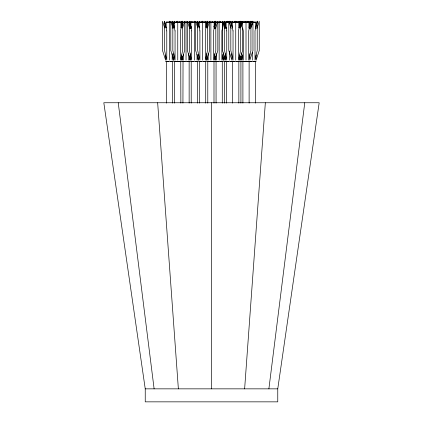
<?xml version="1.0" encoding="UTF-8"?>
<svg xmlns="http://www.w3.org/2000/svg" width="423" height="423" viewBox="0 0 423 423"><rect width="100%" height="100%" fill="white"/><g stroke="black" fill="none" stroke-linecap="round" stroke-linejoin="round"><path stroke-width="0.63" d="M244.631 388.848L265.343 102.747M268.885 388.848L304.756 102.747M277.763 388.848L319.18 102.747L103.82 102.747L145.237 388.848L145.237 401.85L277.763 401.85L277.763 388.848L145.237 388.848M172.864 27.865L173.282 26.041M173.557 24.83L174.387 21.192L174.45 27.955M173.002 56.497L172.172 60.135L172.172 53.636M190.123 24.83L190.953 21.192L190.953 28.336M189.71 55.889L188.737 60.135L188.737 53.636M198.271 25.438L199.238 21.192L199.296 27.955M197.715 57.105L197.023 60.135L197.023 54.287M222.704 27.257L221.869 30.895L221.869 60.135L223.534 52.859M223.254 24.83L224.09 21.192L224.09 27.04M232.095 22.403L232.37 21.192L232.428 27.955M234.083 22.403L234.363 21.192L234.363 22.488M248.661 22.403L248.936 21.192L248.936 28.336M172.912 27.796L173.208 26.512M173.652 24.587L174.387 21.383M181.192 27.796L182.673 21.383M190.218 24.587L190.953 21.383M198.498 24.587L199.238 21.383M206.191 27.157L207.524 21.383M214.181 28.436L215.804 21.383M223.497 23.947L224.09 21.383M239.175 27.796L240.655 21.383M249.3 28.436L250.929 21.383M255.592 28.436L257.221 21.383M176.031 22.493L176.428 21.287M182.556 27.929L184.708 21.287L184.708 50.527L181.573 60.188L181.573 54.99M173.684 58.982L173.293 60.188L173.293 57.591M190.836 27.929L191.423 26.12M192.602 22.493L192.994 21.287M200.883 22.493L201.274 21.287M190.25 58.982L189.858 60.188L189.858 58.892M207.402 27.929L209.559 21.287L209.559 50.527L206.424 60.188L206.424 53.689M198.53 58.982L198.138 60.188L198.138 58.242M215.492 28.531L217.84 21.287L217.84 50.527L214.704 60.188L214.704 53.689M224.164 27.326L226.125 21.287L226.125 28.436M234.014 22.493L234.405 21.287M224.359 55.963L222.99 60.188L222.99 54.34M236.008 22.493L236.399 21.287M240.534 27.929L242.691 21.287L242.691 50.527L239.555 60.188L239.555 54.99M249.015 27.326L250.971 21.287L250.971 27.135M250.612 28.531L252.965 21.287L252.965 50.527L249.829 60.188L249.829 53.689M256.904 28.531L259.257 21.287L259.257 50.527L256.121 60.188L256.121 54.99M166.366 61.525L166.366 103.127M171.024 61.472L172.579 61.525L172.579 103.127M174.646 103.127L174.646 61.525L179.664 61.462M183.037 61.509L182.932 103.127M189.144 103.127L189.144 61.525L188.732 61.557M191.212 103.127L191.212 61.525L193.517 61.467M197.43 61.525L197.43 103.127M199.497 103.127L199.497 61.525L201.052 61.472M205.71 103.127L205.71 61.525L205.298 61.557M207.783 103.127L207.783 61.525L212.795 61.462M213.578 61.494L213.996 61.525L213.996 103.127M216.063 103.127L216.063 61.525L217.618 61.472M222.281 103.127L222.281 61.525L221.864 61.557M224.349 61.525L224.349 103.127M226.337 103.127L226.337 61.525L228.642 61.467M232.629 103.127L232.629 61.525L233.538 61.483M238.847 61.525L238.847 103.127M240.914 103.127L240.914 61.525L242.469 61.472M242.902 103.127L242.902 61.525L247.92 61.462M248.211 61.483L249.121 61.525L249.121 103.127M253.107 61.467L255.413 61.525L255.413 103.127M191.016 27.955L190.503 27.992L191.016 28.029M226.136 27.955L225.628 27.992L226.136 28.029M181.065 61.562L181.573 61.525L179.955 61.483M197.631 61.562L198.138 61.525L195.125 61.467M239.043 61.562L239.555 61.525L237.292 61.472M166.165 27.955L166.165 22.133L169.475 22.096L172.78 22.133L172.78 27.955M172.172 22.223L172.78 22.208M213.589 22.223L214.197 22.208M226.136 22.133L232.75 22.133M232.428 22.133L239.043 22.133L239.043 27.955M242.702 22.133L249.316 22.133L249.316 28.029L249.829 27.992L249.316 27.955M248.994 22.133L255.608 22.133L255.608 28.029L256.121 27.992L255.608 27.955M248.713 22.223L249.316 22.208M255.006 22.223L255.608 22.208M167.92 61.472L165.652 61.525L166.165 61.562M166.784 61.494L167.275 61.483M172.172 61.578L173.293 61.525L171.669 61.483M175.556 61.483L173.938 61.525L175.053 61.578M183.841 61.483L182.218 61.525L182.731 61.562M188.737 61.578L189.858 61.525L188.235 61.483M200.407 61.483L198.784 61.525L199.905 61.578M205.303 61.578L206.424 61.525L204.801 61.483M213.589 61.578L214.704 61.525L213.086 61.483M216.973 61.483L215.355 61.525L216.47 61.578M221.869 61.578L222.99 61.525L220.727 61.472M225.258 61.483L223.635 61.525L224.148 61.562M241.824 61.483L240.201 61.525L241.322 61.578M248.713 61.578L249.829 61.525L247.566 61.472M255.006 61.578L256.121 61.525L253.858 61.472M183.339 61.472L184.486 61.472M192.766 61.472L190.503 61.525L191.619 61.578M224.756 61.472L225.898 61.472M227.891 61.472L225.628 61.525L226.744 61.578M234.183 61.472L231.92 61.525L233.036 61.578M244.457 61.472L242.194 61.525L243.31 61.578M250.749 61.472L249.612 61.494L251.5 61.467M167.561 61.462L168.666 61.467M175.846 61.462L178.744 61.451M184.127 61.462L185.232 61.467M200.698 61.462L201.803 61.467M217.263 61.462L218.368 61.467M233.829 61.462L234.934 61.467M168.486 61.451L170.458 61.451M185.052 61.451L187.029 61.451M193.332 61.451L195.31 61.451M201.618 61.451L203.595 61.451M218.183 61.451L220.161 61.451M228.457 61.451L230.435 61.451M234.749 61.451L236.727 61.451M245.023 61.451L247 61.451M251.315 61.451L253.292 61.451M166.165 22.133L172.78 22.133M181.065 22.133L174.45 22.133L181.065 22.133L181.065 27.955M189.345 22.133L182.731 22.133L189.345 22.133L189.345 27.31M197.631 22.133L191.016 22.133L197.631 22.133L197.631 26.66M205.911 22.133L199.296 22.133L205.911 22.133L205.911 27.955M214.197 22.133L207.582 22.133L214.197 22.133L214.197 28.029L214.704 27.992L214.197 27.955M222.477 22.133L215.862 22.133L222.477 22.133L222.477 27.955M239.043 22.133L224.148 22.133L230.762 22.133M255.608 22.133L240.713 22.133L247.328 22.133M236.542 61.467L237.647 61.462M230.249 61.467L232.148 61.472L231 61.472M219.976 61.467L221.081 61.462M203.41 61.467L204.515 61.462M186.844 61.467L187.949 61.462M170.279 61.467L171.384 61.462M213.589 61.472L207.069 61.525L208.19 61.578M204.161 61.472L205.71 61.525M195.875 61.472L197.012 61.494M187.59 61.472L188.737 61.472M179.31 61.472L180.457 61.472M226.136 22.208L226.744 22.223M191.016 22.208L191.619 22.223M237.932 61.483L238.429 61.494M221.366 61.483L222.281 61.525M241.327 61.557L240.914 61.525M216.481 61.557L216.063 61.525M199.915 61.557L199.497 61.525M188.732 61.494L189.144 61.525M175.064 61.557L174.646 61.525M180.758 61.509L180.864 103.127M245.351 21.287L245.742 22.493M239.058 21.287L240.037 24.307M240.428 25.512L240.819 26.723M237.065 21.287L237.456 22.493M240.819 55.963L242.194 60.188L242.194 54.99M231.132 28.531L228.785 21.287L228.785 50.527L231.92 60.188L231.92 53.689M239.614 58.379L240.201 60.188L240.201 58.892M222.493 21.287L224.84 28.531M220.499 21.287L220.891 22.493M212.219 21.287L212.61 22.493M213.784 26.12L214.371 27.929M223.048 58.379L223.635 60.188L223.635 58.242M203.934 21.287L204.325 22.493M214.762 58.379L215.355 60.188L215.355 58.892M197.805 27.929L195.653 21.287L195.653 50.527L198.784 60.188L198.784 54.34M206.678 58.982L207.069 60.188L207.069 58.242M189.721 28.531L187.368 21.287L187.368 50.527L190.503 60.188L190.503 53.689M179.088 21.287L179.479 22.493M173.155 28.531L170.802 21.287L170.802 50.527L173.938 60.188L173.938 53.689M181.631 58.379L182.218 60.188L182.218 58.242M164.674 27.929L162.517 21.287L162.517 50.527L165.652 60.188L165.652 54.99M241.094 21.383L241.834 24.587M239.106 21.383L239.545 23.307M230.821 21.383L232.005 26.512M224.528 21.383L226.152 28.436M222.535 21.383L222.979 23.307M214.255 21.383L214.995 24.587M205.969 21.383L206.71 24.587M197.689 21.383L199.016 27.157M189.404 21.383L191.032 28.436M181.123 21.383L181.716 23.947M172.838 21.383L174.17 27.157M164.558 21.383L166.033 27.796M247.661 22.403L247.386 21.192L247.386 22.488M241.787 24.222L241.094 21.192L241.094 27.04M242.617 27.865L243.31 30.895L243.31 60.135L241.649 52.859M239.518 23.011L239.106 21.192L239.058 27.786M240.491 56.497L241.322 60.135L241.322 56.238M223.09 23.614L222.535 21.192L222.493 50.527L225.628 60.188L225.628 53.689M223.92 56.497L224.756 60.135L224.756 56.238M215.085 24.83L214.255 21.192L214.255 28.336M215.503 55.889L216.47 60.135L216.47 53.636M206.942 25.438L205.969 21.192L205.969 27.04M207.497 57.105L208.19 60.135L208.19 53.636M182.091 25.438L181.123 21.192L181.123 27.685M182.509 56.497L183.339 60.135L183.339 54.287M118.244 102.747L154.115 388.848M157.657 102.747L178.369 388.848M252.304 21.15L252.304 25.047M252.304 52.32L252.304 60.114M246.012 21.15L246.012 60.114M244.018 21.15L244.018 22.451M235.738 21.15L235.738 60.114M229.446 21.15L229.446 23.751M229.446 51.019L229.446 60.114M227.452 21.15L227.452 22.451M219.172 21.15L219.172 60.114M211.5 102.747L211.5 388.848M210.887 21.15L210.887 60.114M202.606 21.15L202.606 60.114M194.321 21.15L194.321 60.114M186.041 21.15L186.041 60.114M177.755 21.15L177.755 60.114M169.475 21.15L169.475 60.114M182.673 21.192L180.457 30.895L180.457 60.135L182.673 50.432L182.673 21.192M207.524 21.192L205.303 30.895L205.303 60.135L207.524 50.432L207.524 21.192M215.804 21.192L213.589 30.895L213.589 60.135L215.804 50.432L215.804 21.192M240.655 21.192L238.44 30.895L238.44 60.135L240.655 50.432L240.655 21.192M250.929 21.192L248.713 30.895L248.713 60.135L250.929 50.432L250.929 21.192M257.221 21.192L255.006 30.895L255.006 60.135L257.221 50.432L257.221 21.192M233.036 30.895L230.821 21.192L230.821 50.432L233.036 60.135L233.036 30.895M226.744 30.895L224.528 21.192L224.528 50.432L226.744 60.135L226.744 30.895M199.905 30.895L197.689 21.192L197.689 50.432L199.905 60.135L199.905 30.895M191.619 30.895L189.404 21.192L189.404 50.432L191.619 60.135L191.619 30.895M175.053 30.895L172.838 21.192L172.838 50.432L175.053 60.135L175.053 30.895M166.773 30.895L164.558 21.192L164.558 50.432L166.773 60.135L166.773 30.895"/></g></svg>
